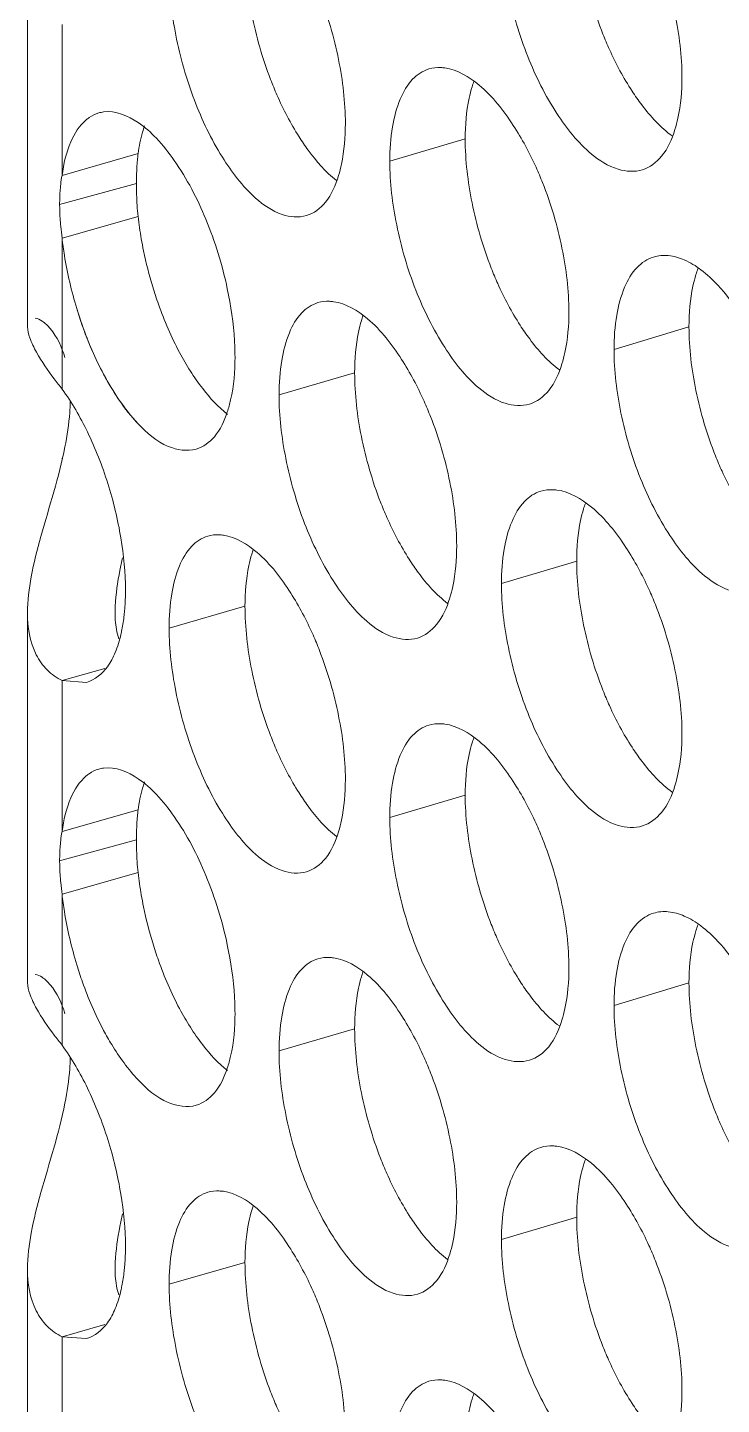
# Model space of a CAD drawing. Header units: millimetres. Extents: x 1177 to 4147, y 93 to 2194.
# Drawn here: x 2491.77 to 2500.1, y 1015.88 to 1032.4 of the extents above; entities that cross this region are included whole.
import ezdxf

# ---------------------------------------------------------------- set-up
doc = ezdxf.new("R2010")
doc.units = ezdxf.units.MM
doc.header["$LTSCALE"] = 0.1
doc.layers.get('0').update_dxf_attribs({"lineweight": 13})
doc.layers.add('标注', color=251, linetype='Continuous', lineweight=9)

# ---------------------------------------------------------------- blocks, each defined once
blk = doc.blocks.new('02')
for p, q in [((4328.801, 1061), (4328.801, 1067.345)), ((4329.392, 1063.595), (4329.392, 1066.182)), ((4329.392, 1059.932), (4329.392, 1062.519)), ((4328.801, 1049.75), (4328.801, 1056.095)), ((4329.392, 1052.345), (4329.392, 1054.932)), ((4329.392, 1048.682), (4329.392, 1051.269)), ((4328.801, 1038.5), (4328.801, 1044.845)), ((4329.392, 1041.095), (4329.392, 1043.682))]:
    blk.add_line(p, q)
at = {"layer": '标注'}
for p, q in [((4336.303, 1064.219), (4335.011, 1063.838)), ((4330.695, 1063.967), (4329.392, 1063.595)), ((4330.695, 1063.967), (4329.392, 1063.595)), ((4330.668, 1063.453), (4329.351, 1063.094)), ((4330.668, 1063.453), (4329.351, 1063.094)), ((4330.695, 1062.891), (4329.392, 1062.519)), ((4330.695, 1062.891), (4329.392, 1062.519)), ((4340.139, 1060.999), (4338.854, 1060.612)), ((4334.408, 1060.21), (4333.112, 1059.833)), ((4334.408, 1060.21), (4333.112, 1059.833)), ((4329.392, 1058.71), (4329.392, 1058.748)), ((4338.214, 1056.982), (4336.925, 1056.598)), ((4338.214, 1056.982), (4336.925, 1056.598)), ((4332.528, 1056.207), (4331.228, 1055.832)), ((4330.127, 1055.141), (4329.392, 1054.932)), ((4329.392, 1054.932), (4329.813, 1054.902)), ((4336.303, 1052.969), (4335.011, 1052.588)), ((4330.695, 1052.717), (4329.392, 1052.345)), ((4330.668, 1052.203), (4329.351, 1051.844)), ((4330.695, 1051.641), (4329.392, 1051.269)), ((4340.139, 1049.749), (4338.854, 1049.362)), ((4334.408, 1048.96), (4333.112, 1048.583)), ((4338.214, 1045.732), (4336.925, 1045.348)), ((4332.528, 1044.957), (4331.228, 1044.582)), ((4330.127, 1043.891), (4329.392, 1043.682)), ((4329.392, 1043.682), (4329.813, 1043.652))]:
    blk.add_line(p, q, dxfattribs=at)
for centre, radius, start, end in [((4338.27, 1064.548), 1.933, 160.2403, 163.0029), ((4330.173, 1064.136), 0.55, 97.1735, 105.9366), ((4330.173, 1064.136), 0.55, 97.1735, 105.9366), ((4331.697, 1063.179), 2.342, 169.768, 173.6853), ((4331.697, 1063.179), 2.342, 169.768, 173.6853), ((4335.848, 1063.455), 5.18, 178.0496, 180.0207), ((4335.848, 1063.455), 5.18, 178.0496, 180.0207), ((4336.345, 1063.454), 5.677, 180.0086, 181.863), ((4336.345, 1063.454), 5.677, 180.0086, 181.863), ((4336.687, 1063.466), 6.02, 181.871, 185.483), ((4336.687, 1063.466), 6.02, 181.871, 185.483), ((4336.712, 1063.554), 6.053, 186.2893, 189.956), ((4336.712, 1063.554), 6.053, 186.2893, 189.956), ((4333.9, 1063.141), 4.55, 185.3339, 187.8588), ((4333.9, 1063.141), 4.55, 185.3339, 187.8588), ((4342.076, 1061.331), 1.903, 159.5485, 162.781), ((4336.39, 1060.539), 1.95, 160.5892, 163.1153), ((4336.39, 1060.539), 1.95, 160.5892, 163.1153), ((4340.165, 1057.312), 1.918, 159.8933, 162.8914), ((4340.165, 1057.312), 1.918, 159.8933, 162.8914), ((4334.526, 1056.533), 1.966, 160.9402, 163.2288), ((4332.677, 1056.098), 2.377, 177.2621, 180.0726), ((4338.27, 1053.298), 1.933, 160.2403, 163.0029), ((4330.173, 1052.886), 0.55, 97.1735, 105.9366), ((4331.697, 1051.929), 2.342, 169.768, 173.6853), ((4335.848, 1052.205), 5.18, 178.0496, 180.0207), ((4336.345, 1052.204), 5.677, 180.0086, 181.863), ((4336.687, 1052.216), 6.02, 181.871, 185.483), ((4336.712, 1052.304), 6.053, 186.2893, 189.956), ((4333.9, 1051.891), 4.55, 185.3339, 187.8588), ((4342.076, 1050.081), 1.903, 159.5485, 162.781), ((4336.39, 1049.289), 1.95, 160.5892, 163.1153), ((4340.165, 1046.062), 1.918, 159.8933, 162.8914), ((4334.526, 1045.283), 1.966, 160.9402, 163.2288), ((4332.677, 1044.848), 2.377, 177.2621, 180.0726), ((4338.27, 1042.048), 1.933, 160.2403, 163.0029)]:
    blk.add_arc(centre, radius, start, end, dxfattribs=at)
for points, knots in [([(4338.214, 1068.232), (4338.214, 1067.865), (4338.307, 1067.109), (4338.52, 1066.379), (4338.664, 1066.017)], [0, 0, 0, 0, 0.484725, 1, 1, 1, 1]), ([(4336.925, 1067.848), (4336.925, 1067.481), (4337.018, 1066.725), (4337.335, 1065.642), (4337.812, 1064.691), (4338.234, 1064.155), (4338.467, 1063.961)], [0, 0, 0, 0, 0.256988, 0.530284, 0.787246, 1, 1, 1, 1]), ([(4332.528, 1067.457), (4332.528, 1067.09), (4332.618, 1066.333), (4332.827, 1065.602), (4332.967, 1065.239)], [0, 0, 0, 0, 0.484841, 1, 1, 1, 1]), ([(4340.019, 1065.273), (4340.019, 1065.639), (4339.925, 1066.395), (4339.709, 1067.124), (4339.564, 1067.486)], [0, 0, 0, 0, 0.484554, 1, 1, 1, 1]), ([(4331.228, 1067.082), (4331.228, 1066.719), (4331.318, 1065.97), (4331.622, 1064.895), (4332.079, 1063.945), (4332.485, 1063.405), (4332.711, 1063.205)], [0, 0, 0, 0, 0.256731, 0.529807, 0.786809, 1, 1, 1, 1]), ([(4334.249, 1064.485), (4334.249, 1064.852), (4334.157, 1065.608), (4333.946, 1066.338), (4333.805, 1066.701)], [0, 0, 0, 0, 0.48467, 1, 1, 1, 1]), ([(4338.664, 1066.017), (4338.699, 1065.928), (4338.842, 1065.591), (4339.016, 1065.266), (4339.164, 1065.039)], [0, 0, 0, 0, 0.260671, 1, 1, 1, 1]), ([(4335.681, 1065.419), (4335.576, 1065.388), (4335.362, 1065.244), (4335.16, 1064.879), (4335.035, 1064.397), (4335.011, 1064.035), (4335.011, 1063.838)], [0, 0, 0, 0, 0.18233, 0.402579, 0.67547, 1, 1, 1, 1]), ([(4335.955, 1065.437), (4335.931, 1065.44), (4335.84, 1065.449), (4335.747, 1065.438), (4335.681, 1065.419)], [0, 0, 0, 0, 0.259303, 1, 1, 1, 1]), ([(4337.128, 1064.45), (4336.963, 1064.704), (4336.645, 1065.12), (4336.171, 1065.406), (4335.955, 1065.437)], [0, 0, 0, 0, 0.581214, 1, 1, 1, 1]), ([(4332.967, 1065.239), (4333.001, 1065.15), (4333.141, 1064.811), (4333.311, 1064.485), (4333.455, 1064.257)], [0, 0, 0, 0, 0.260931, 1, 1, 1, 1]), ([(4339.899, 1064.379), (4339.919, 1064.444), (4339.995, 1064.736), (4340.019, 1065.04), (4340.019, 1065.273)], [0, 0, 0, 0, 0.225563, 1, 1, 1, 1]), ([(4336.421, 1065.114), (4336.401, 1065.049), (4336.327, 1064.756), (4336.303, 1064.452), (4336.303, 1064.219)], [0, 0, 0, 0, 0.225225, 1, 1, 1, 1]), ([(4339.164, 1065.039), (4339.217, 1064.958), (4339.414, 1064.676), (4339.651, 1064.415), (4339.853, 1064.27)], [0, 0, 0, 0, 0.279659, 1, 1, 1, 1]), ([(4331.316, 1063.85), (4331.223, 1063.984), (4331.035, 1064.222), (4330.662, 1064.559), (4330.309, 1064.708), (4330.104, 1064.683)], [0, 0, 0, 0, 0.320968, 0.5929, 1, 1, 1, 1]), ([(4331.316, 1063.85), (4331.223, 1063.984), (4331.035, 1064.222), (4330.662, 1064.559), (4330.309, 1064.708), (4330.104, 1064.683)], [0, 0, 0, 0, 0.320968, 0.5929, 1, 1, 1, 1]), ([(4329.805, 1064.547), (4329.689, 1064.448), (4329.497, 1064.136), (4329.419, 1063.792), (4329.392, 1063.595)], [0, 0, 0, 0, 0.434523, 1, 1, 1, 1]), ([(4329.805, 1064.547), (4329.689, 1064.448), (4329.497, 1064.136), (4329.419, 1063.792), (4329.392, 1063.595)], [0, 0, 0, 0, 0.434523, 1, 1, 1, 1]), ([(4330.022, 1064.666), (4329.963, 1064.649), (4329.887, 1064.611), (4329.821, 1064.56), (4329.805, 1064.547)], [0, 0, 0, 0, 0.740858, 1, 1, 1, 1]), ([(4330.022, 1064.666), (4329.963, 1064.649), (4329.887, 1064.611), (4329.821, 1064.56), (4329.805, 1064.547)], [0, 0, 0, 0, 0.740858, 1, 1, 1, 1]), ([(4334.132, 1063.592), (4334.152, 1063.657), (4334.226, 1063.949), (4334.249, 1064.252), (4334.249, 1064.485)], [0, 0, 0, 0, 0.225161, 1, 1, 1, 1]), ([(4330.808, 1064.446), (4330.795, 1064.41), (4330.744, 1064.253), (4330.712, 1064.092), (4330.695, 1063.967)], [0, 0, 0, 0, 0.232223, 1, 1, 1, 1]), ([(4330.808, 1064.446), (4330.795, 1064.41), (4330.744, 1064.253), (4330.712, 1064.092), (4330.695, 1063.967)], [0, 0, 0, 0, 0.232223, 1, 1, 1, 1]), ([(4333.455, 1064.257), (4333.505, 1064.179), (4333.689, 1063.907), (4333.909, 1063.654), (4334.096, 1063.508)], [0, 0, 0, 0, 0.278486, 1, 1, 1, 1]), ([(4337.629, 1063.47), (4337.594, 1063.559), (4337.45, 1063.897), (4337.276, 1064.222), (4337.128, 1064.45)], [0, 0, 0, 0, 0.26065, 1, 1, 1, 1]), ([(4339.34, 1063.69), (4339.469, 1063.729), (4339.727, 1063.929), (4339.848, 1064.216), (4339.899, 1064.379)], [0, 0, 0, 0, 0.441719, 1, 1, 1, 1]), ([(4336.303, 1064.219), (4336.303, 1063.852), (4336.395, 1063.096), (4336.607, 1062.366), (4336.75, 1062.003)], [0, 0, 0, 0, 0.484764, 1, 1, 1, 1]), ([(4330.695, 1063.967), (4330.692, 1063.94), (4330.68, 1063.828), (4330.674, 1063.716), (4330.671, 1063.631)], [0, 0, 0, 0, 0.242582, 1, 1, 1, 1]), ([(4330.695, 1063.967), (4330.692, 1063.94), (4330.68, 1063.828), (4330.674, 1063.716), (4330.671, 1063.631)], [0, 0, 0, 0, 0.242582, 1, 1, 1, 1]), ([(4332.225, 1061.65), (4332.14, 1062.057), (4331.905, 1062.823), (4331.535, 1063.537), (4331.316, 1063.85)], [0, 0, 0, 0, 0.521078, 1, 1, 1, 1]), ([(4332.225, 1061.65), (4332.14, 1062.057), (4331.905, 1062.823), (4331.535, 1063.537), (4331.316, 1063.85)], [0, 0, 0, 0, 0.521078, 1, 1, 1, 1]), ([(4335.011, 1063.838), (4335.011, 1063.472), (4335.103, 1062.717), (4335.417, 1061.635), (4335.888, 1060.684), (4336.305, 1060.147), (4336.536, 1059.951)], [0, 0, 0, 0, 0.257025, 0.530351, 0.787311, 1, 1, 1, 1]), ([(4338.467, 1063.961), (4338.602, 1063.849), (4338.872, 1063.673), (4339.207, 1063.649), (4339.34, 1063.69)], [0, 0, 0, 0, 0.557203, 1, 1, 1, 1]), ([(4333.581, 1062.905), (4333.709, 1062.942), (4333.965, 1063.143), (4334.083, 1063.429), (4334.132, 1063.592)], [0, 0, 0, 0, 0.438663, 1, 1, 1, 1]), ([(4329.369, 1063.436), (4329.366, 1063.409), (4329.355, 1063.295), (4329.351, 1063.181), (4329.351, 1063.094)], [0, 0, 0, 0, 0.240746, 1, 1, 1, 1]), ([(4329.369, 1063.436), (4329.366, 1063.409), (4329.355, 1063.295), (4329.351, 1063.181), (4329.351, 1063.094)], [0, 0, 0, 0, 0.240746, 1, 1, 1, 1]), ([(4338.081, 1061.256), (4338.081, 1061.622), (4337.987, 1062.378), (4337.773, 1063.107), (4337.629, 1063.47)], [0, 0, 0, 0, 0.484593, 1, 1, 1, 1]), ([(4329.351, 1063.094), (4329.351, 1063.063), (4329.353, 1062.938), (4329.36, 1062.813), (4329.369, 1062.718)], [0, 0, 0, 0, 0.242279, 1, 1, 1, 1]), ([(4329.351, 1063.094), (4329.351, 1063.063), (4329.353, 1062.938), (4329.36, 1062.813), (4329.369, 1062.718)], [0, 0, 0, 0, 0.242279, 1, 1, 1, 1]), ([(4332.711, 1063.205), (4332.843, 1063.087), (4333.109, 1062.899), (4333.448, 1062.866), (4333.581, 1062.905)], [0, 0, 0, 0, 0.561342, 1, 1, 1, 1]), ([(4329.392, 1062.519), (4329.403, 1062.42), (4329.459, 1062.012), (4329.554, 1061.61), (4329.644, 1061.312)], [0, 0, 0, 0, 0.243528, 1, 1, 1, 1]), ([(4329.392, 1062.519), (4329.403, 1062.42), (4329.459, 1062.012), (4329.554, 1061.61), (4329.644, 1061.312)], [0, 0, 0, 0, 0.243528, 1, 1, 1, 1]), ([(4330.75, 1062.507), (4330.762, 1062.439), (4330.815, 1062.161), (4330.885, 1061.887), (4330.947, 1061.684)], [0, 0, 0, 0, 0.247361, 1, 1, 1, 1]), ([(4330.75, 1062.507), (4330.762, 1062.439), (4330.815, 1062.161), (4330.885, 1061.887), (4330.947, 1061.684)], [0, 0, 0, 0, 0.247361, 1, 1, 1, 1]), ([(4339.532, 1062.195), (4339.425, 1062.163), (4339.21, 1062.018), (4339.005, 1061.653), (4338.879, 1061.171), (4338.854, 1060.808), (4338.854, 1060.612)], [0, 0, 0, 0, 0.183968, 0.404776, 0.677031, 1, 1, 1, 1]), ([(4341.005, 1061.234), (4340.894, 1061.402), (4340.692, 1061.668), (4340.368, 1061.973), (4340.08, 1062.151), (4339.797, 1062.234), (4339.613, 1062.22), (4339.532, 1062.195)], [0, 0, 0, 0, 0.324474, 0.533713, 0.711862, 0.863947, 1, 1, 1, 1]), ([(4336.75, 1062.003), (4336.785, 1061.914), (4336.926, 1061.576), (4337.099, 1061.251), (4337.246, 1061.024)], [0, 0, 0, 0, 0.260758, 1, 1, 1, 1]), ([(4340.259, 1061.894), (4340.239, 1061.829), (4340.164, 1061.537), (4340.139, 1061.233), (4340.139, 1060.999)], [0, 0, 0, 0, 0.225492, 1, 1, 1, 1]), ([(4330.947, 1061.684), (4330.977, 1061.584), (4331.104, 1061.199), (4331.264, 1060.824), (4331.406, 1060.558)], [0, 0, 0, 0, 0.257432, 1, 1, 1, 1]), ([(4330.947, 1061.684), (4330.977, 1061.584), (4331.104, 1061.199), (4331.264, 1060.824), (4331.406, 1060.558)], [0, 0, 0, 0, 0.257432, 1, 1, 1, 1]), ([(4332.357, 1060.482), (4332.357, 1060.575), (4332.344, 1060.967), (4332.287, 1061.357), (4332.225, 1061.65)], [0, 0, 0, 0, 0.236743, 1, 1, 1, 1]), ([(4332.357, 1060.482), (4332.357, 1060.575), (4332.344, 1060.967), (4332.287, 1061.357), (4332.225, 1061.65)], [0, 0, 0, 0, 0.236743, 1, 1, 1, 1]), ([(4333.779, 1061.413), (4333.673, 1061.382), (4333.461, 1061.238), (4333.26, 1060.874), (4333.136, 1060.392), (4333.112, 1060.029), (4333.112, 1059.833)], [0, 0, 0, 0, 0.181499, 0.401469, 0.674683, 1, 1, 1, 1]), ([(4333.779, 1061.413), (4333.673, 1061.382), (4333.461, 1061.238), (4333.26, 1060.874), (4333.136, 1060.392), (4333.112, 1060.029), (4333.112, 1059.833)], [0, 0, 0, 0, 0.181499, 0.401469, 0.674683, 1, 1, 1, 1]), ([(4334.048, 1061.429), (4334.025, 1061.433), (4333.935, 1061.441), (4333.843, 1061.431), (4333.779, 1061.413)], [0, 0, 0, 0, 0.259359, 1, 1, 1, 1]), ([(4334.048, 1061.429), (4334.025, 1061.433), (4333.935, 1061.441), (4333.843, 1061.431), (4333.779, 1061.413)], [0, 0, 0, 0, 0.259359, 1, 1, 1, 1]), ([(4335.213, 1060.439), (4335.049, 1060.694), (4334.734, 1061.11), (4334.263, 1061.398), (4334.048, 1061.429)], [0, 0, 0, 0, 0.582011, 1, 1, 1, 1]), ([(4335.213, 1060.439), (4335.049, 1060.694), (4334.734, 1061.11), (4334.263, 1061.398), (4334.048, 1061.429)], [0, 0, 0, 0, 0.582011, 1, 1, 1, 1]), ([(4329.644, 1061.312), (4329.675, 1061.212), (4329.801, 1060.827), (4329.962, 1060.452), (4330.104, 1060.186)], [0, 0, 0, 0, 0.257377, 1, 1, 1, 1]), ([(4329.644, 1061.312), (4329.762, 1060.925), (4330.041, 1060.224), (4330.459, 1059.587), (4330.696, 1059.336)], [0, 0, 0, 0, 0.540054, 1, 1, 1, 1]), ([(4337.962, 1060.362), (4337.982, 1060.427), (4338.056, 1060.719), (4338.081, 1061.023), (4338.081, 1061.256)], [0, 0, 0, 0, 0.225428, 1, 1, 1, 1]), ([(4328.954, 1060.561), (4328.91, 1060.641), (4328.841, 1060.781), (4328.801, 1060.936), (4328.801, 1061)], [0, 0, 0, 0, 0.58968, 1, 1, 1, 1]), ([(4328.932, 1061.145), (4328.974, 1061.14), (4329.073, 1061.09), (4329.281, 1060.885), (4329.389, 1060.649), (4329.441, 1060.471)], [0, 0, 0, 0, 0.148198, 0.361925, 1, 1, 1, 1]), ([(4334.524, 1061.105), (4334.505, 1061.04), (4334.431, 1060.747), (4334.408, 1060.444), (4334.408, 1060.21)], [0, 0, 0, 0, 0.225092, 1, 1, 1, 1]), ([(4334.524, 1061.105), (4334.505, 1061.04), (4334.431, 1060.747), (4334.408, 1060.444), (4334.408, 1060.21)], [0, 0, 0, 0, 0.225092, 1, 1, 1, 1]), ([(4337.246, 1061.024), (4337.297, 1060.944), (4337.491, 1060.665), (4337.721, 1060.407), (4337.919, 1060.261)], [0, 0, 0, 0, 0.279282, 1, 1, 1, 1]), ([(4340.139, 1060.999), (4340.139, 1060.633), (4340.233, 1059.876), (4340.448, 1059.147), (4340.593, 1058.786)], [0, 0, 0, 0, 0.484687, 1, 1, 1, 1]), ([(4329.392, 1059.932), (4329.347, 1059.989), (4329.191, 1060.191), (4329.044, 1060.401), (4328.954, 1060.561)], [0, 0, 0, 0, 0.283462, 1, 1, 1, 1]), ([(4331.406, 1060.558), (4331.522, 1060.342), (4331.761, 1059.959), (4332.068, 1059.623), (4332.228, 1059.496)], [0, 0, 0, 0, 0.545672, 1, 1, 1, 1]), ([(4331.406, 1060.558), (4331.522, 1060.342), (4331.761, 1059.959), (4332.068, 1059.623), (4332.228, 1059.496)], [0, 0, 0, 0, 0.545672, 1, 1, 1, 1]), ([(4332.225, 1059.539), (4332.248, 1059.607), (4332.331, 1059.914), (4332.357, 1060.235), (4332.357, 1060.482)], [0, 0, 0, 0, 0.223003, 1, 1, 1, 1]), ([(4332.225, 1059.539), (4332.248, 1059.607), (4332.331, 1059.914), (4332.357, 1060.235), (4332.357, 1060.482)], [0, 0, 0, 0, 0.223003, 1, 1, 1, 1]), ([(4338.854, 1060.612), (4338.854, 1060.246), (4338.948, 1059.489), (4339.268, 1058.407), (4339.749, 1057.457), (4340.174, 1056.922), (4340.408, 1056.729)], [0, 0, 0, 0, 0.256797, 0.52993, 0.786916, 1, 1, 1, 1]), ([(4335.709, 1059.458), (4335.674, 1059.547), (4335.532, 1059.885), (4335.36, 1060.211), (4335.213, 1060.439)], [0, 0, 0, 0, 0.260737, 1, 1, 1, 1]), ([(4335.709, 1059.458), (4335.674, 1059.547), (4335.532, 1059.885), (4335.36, 1060.211), (4335.213, 1060.439)], [0, 0, 0, 0, 0.260737, 1, 1, 1, 1]), ([(4337.405, 1059.674), (4337.534, 1059.712), (4337.791, 1059.912), (4337.911, 1060.199), (4337.962, 1060.362)], [0, 0, 0, 0, 0.440715, 1, 1, 1, 1]), ([(4330.104, 1060.186), (4330.148, 1060.104), (4330.32, 1059.803), (4330.523, 1059.52), (4330.696, 1059.336)], [0, 0, 0, 0, 0.271397, 1, 1, 1, 1]), ([(4334.408, 1060.21), (4334.408, 1059.844), (4334.499, 1059.087), (4334.709, 1058.357), (4334.851, 1057.994)], [0, 0, 0, 0, 0.484802, 1, 1, 1, 1]), ([(4334.408, 1060.21), (4334.408, 1059.844), (4334.499, 1059.087), (4334.709, 1058.357), (4334.851, 1057.994)], [0, 0, 0, 0, 0.484802, 1, 1, 1, 1]), ([(4330.479, 1056.483), (4330.479, 1056.782), (4330.418, 1057.403), (4330.199, 1058.316), (4329.861, 1059.177), (4329.56, 1059.702), (4329.392, 1059.932)], [0, 0, 0, 0, 0.24518, 0.507954, 0.766556, 1, 1, 1, 1]), ([(4333.112, 1059.833), (4333.112, 1059.468), (4333.203, 1058.716), (4333.511, 1057.638), (4333.976, 1056.687), (4334.388, 1056.149), (4334.616, 1055.951)], [0, 0, 0, 0, 0.25688, 0.530083, 0.787064, 1, 1, 1, 1]), ([(4333.112, 1059.833), (4333.112, 1059.468), (4333.203, 1058.716), (4333.511, 1057.638), (4333.976, 1056.687), (4334.388, 1056.149), (4334.616, 1055.951)], [0, 0, 0, 0, 0.25688, 0.530083, 0.787064, 1, 1, 1, 1]), ([(4336.536, 1059.951), (4336.67, 1059.838), (4336.938, 1059.66), (4337.272, 1059.634), (4337.405, 1059.674)], [0, 0, 0, 0, 0.558251, 1, 1, 1, 1]), ([(4329.532, 1059.712), (4329.531, 1059.65), (4329.518, 1059.39), (4329.479, 1059.132), (4329.441, 1058.938)], [0, 0, 0, 0, 0.238404, 1, 1, 1, 1]), ([(4331.69, 1058.902), (4331.811, 1058.937), (4332.057, 1059.119), (4332.175, 1059.388), (4332.225, 1059.539)], [0, 0, 0, 0, 0.441393, 1, 1, 1, 1]), ([(4331.69, 1058.902), (4331.811, 1058.937), (4332.057, 1059.119), (4332.175, 1059.388), (4332.225, 1059.539)], [0, 0, 0, 0, 0.441393, 1, 1, 1, 1]), ([(4330.696, 1059.336), (4330.844, 1059.18), (4331.132, 1058.924), (4331.537, 1058.858), (4331.69, 1058.902)], [0, 0, 0, 0, 0.574979, 1, 1, 1, 1]), ([(4330.696, 1059.336), (4330.844, 1059.18), (4331.132, 1058.924), (4331.537, 1058.858), (4331.69, 1058.902)], [0, 0, 0, 0, 0.574979, 1, 1, 1, 1]), ([(4336.157, 1057.243), (4336.157, 1057.61), (4336.065, 1058.366), (4335.852, 1059.095), (4335.709, 1059.458)], [0, 0, 0, 0, 0.484632, 1, 1, 1, 1]), ([(4336.157, 1057.243), (4336.157, 1057.61), (4336.065, 1058.366), (4335.852, 1059.095), (4335.709, 1059.458)], [0, 0, 0, 0, 0.484632, 1, 1, 1, 1]), ([(4329.441, 1058.938), (4329.339, 1058.419), (4329.098, 1057.688), (4328.856, 1056.746), (4328.801, 1056.301), (4328.801, 1056.095)], [0, 0, 0, 0, 0.543055, 0.787808, 1, 1, 1, 1]), ([(4340.593, 1058.786), (4340.628, 1058.697), (4340.773, 1058.359), (4340.948, 1058.035), (4341.097, 1057.808)], [0, 0, 0, 0, 0.260583, 1, 1, 1, 1]), ([(4337.599, 1058.18), (4337.493, 1058.148), (4337.279, 1058.004), (4337.075, 1057.639), (4336.95, 1057.157), (4336.925, 1056.794), (4336.925, 1056.598)], [0, 0, 0, 0, 0.183153, 0.403682, 0.676253, 1, 1, 1, 1]), ([(4337.599, 1058.18), (4337.493, 1058.148), (4337.279, 1058.004), (4337.075, 1057.639), (4336.95, 1057.157), (4336.925, 1056.794), (4336.925, 1056.598)], [0, 0, 0, 0, 0.183153, 0.403682, 0.676253, 1, 1, 1, 1]), ([(4337.876, 1058.199), (4337.853, 1058.202), (4337.76, 1058.21), (4337.665, 1058.2), (4337.599, 1058.18)], [0, 0, 0, 0, 0.259249, 1, 1, 1, 1]), ([(4337.876, 1058.199), (4337.853, 1058.202), (4337.76, 1058.21), (4337.665, 1058.2), (4337.599, 1058.18)], [0, 0, 0, 0, 0.259249, 1, 1, 1, 1]), ([(4339.059, 1057.215), (4338.893, 1057.468), (4338.571, 1057.885), (4338.094, 1058.169), (4337.876, 1058.199)], [0, 0, 0, 0, 0.580424, 1, 1, 1, 1]), ([(4339.059, 1057.215), (4338.893, 1057.468), (4338.571, 1057.885), (4338.094, 1058.169), (4337.876, 1058.199)], [0, 0, 0, 0, 0.580424, 1, 1, 1, 1]), ([(4334.851, 1057.994), (4334.885, 1057.905), (4335.026, 1057.567), (4335.197, 1057.241), (4335.343, 1057.013)], [0, 0, 0, 0, 0.260845, 1, 1, 1, 1]), ([(4334.851, 1057.994), (4334.885, 1057.905), (4335.026, 1057.567), (4335.197, 1057.241), (4335.343, 1057.013)], [0, 0, 0, 0, 0.260845, 1, 1, 1, 1]), ([(4338.332, 1057.877), (4338.312, 1057.812), (4338.238, 1057.519), (4338.214, 1057.215), (4338.214, 1056.982)], [0, 0, 0, 0, 0.225358, 1, 1, 1, 1]), ([(4338.332, 1057.877), (4338.312, 1057.812), (4338.238, 1057.519), (4338.214, 1057.215), (4338.214, 1056.982)], [0, 0, 0, 0, 0.225358, 1, 1, 1, 1]), ([(4331.891, 1057.41), (4331.787, 1057.38), (4331.575, 1057.237), (4331.375, 1056.874), (4331.252, 1056.392), (4331.228, 1056.029), (4331.228, 1055.832)], [0, 0, 0, 0, 0.180661, 0.40035, 0.673891, 1, 1, 1, 1]), ([(4332.157, 1057.426), (4332.134, 1057.429), (4332.046, 1057.438), (4331.955, 1057.429), (4331.891, 1057.41)], [0, 0, 0, 0, 0.259416, 1, 1, 1, 1]), ([(4333.312, 1056.433), (4333.15, 1056.688), (4332.839, 1057.104), (4332.371, 1057.394), (4332.157, 1057.426)], [0, 0, 0, 0, 0.582814, 1, 1, 1, 1]), ([(4336.039, 1056.35), (4336.059, 1056.414), (4336.133, 1056.707), (4336.157, 1057.01), (4336.157, 1057.243)], [0, 0, 0, 0, 0.225294, 1, 1, 1, 1]), ([(4336.039, 1056.35), (4336.059, 1056.414), (4336.133, 1056.707), (4336.157, 1057.01), (4336.157, 1057.243)], [0, 0, 0, 0, 0.225294, 1, 1, 1, 1]), ([(4339.564, 1056.236), (4339.528, 1056.325), (4339.384, 1056.662), (4339.208, 1056.987), (4339.059, 1057.215)], [0, 0, 0, 0, 0.260562, 1, 1, 1, 1]), ([(4339.564, 1056.236), (4339.528, 1056.325), (4339.384, 1056.662), (4339.208, 1056.987), (4339.059, 1057.215)], [0, 0, 0, 0, 0.260562, 1, 1, 1, 1]), ([(4330.426, 1057.039), (4330.411, 1056.967), (4330.357, 1056.693), (4330.313, 1056.416), (4330.304, 1056.211)], [0, 0, 0, 0, 0.264477, 1, 1, 1, 1]), ([(4332.643, 1057.101), (4332.624, 1057.036), (4332.551, 1056.743), (4332.528, 1056.44), (4332.528, 1056.207)], [0, 0, 0, 0, 0.22496, 1, 1, 1, 1]), ([(4335.343, 1057.013), (4335.393, 1056.934), (4335.582, 1056.659), (4335.807, 1056.403), (4336, 1056.257)], [0, 0, 0, 0, 0.27889, 1, 1, 1, 1]), ([(4335.343, 1057.013), (4335.393, 1056.934), (4335.582, 1056.659), (4335.807, 1056.403), (4336, 1056.257)], [0, 0, 0, 0, 0.27889, 1, 1, 1, 1]), ([(4338.214, 1056.982), (4338.214, 1056.615), (4338.307, 1055.859), (4338.52, 1055.129), (4338.664, 1054.767)], [0, 0, 0, 0, 0.484725, 1, 1, 1, 1]), ([(4338.214, 1056.982), (4338.214, 1056.615), (4338.307, 1055.859), (4338.52, 1055.129), (4338.664, 1054.767)], [0, 0, 0, 0, 0.484725, 1, 1, 1, 1]), ([(4340.408, 1056.729), (4340.545, 1056.617), (4340.818, 1056.441), (4341.155, 1056.419), (4341.29, 1056.46)], [0, 0, 0, 0, 0.55656, 1, 1, 1, 1]), ([(4330.457, 1056.057), (4330.46, 1056.091), (4330.474, 1056.233), (4330.479, 1056.375), (4330.479, 1056.483)], [0, 0, 0, 0, 0.240443, 1, 1, 1, 1]), ([(4336.925, 1056.598), (4336.925, 1056.231), (4337.018, 1055.475), (4337.335, 1054.392), (4337.812, 1053.441), (4338.234, 1052.905), (4338.467, 1052.711)], [0, 0, 0, 0, 0.256988, 0.530284, 0.787246, 1, 1, 1, 1]), ([(4336.925, 1056.598), (4336.925, 1056.231), (4337.018, 1055.475), (4337.335, 1054.392), (4337.812, 1053.441), (4338.234, 1052.905), (4338.467, 1052.711)], [0, 0, 0, 0, 0.256988, 0.530284, 0.787246, 1, 1, 1, 1]), ([(4333.805, 1055.451), (4333.77, 1055.54), (4333.629, 1055.879), (4333.458, 1056.205), (4333.312, 1056.433)], [0, 0, 0, 0, 0.260824, 1, 1, 1, 1]), ([(4335.486, 1055.662), (4335.613, 1055.7), (4335.87, 1055.9), (4335.989, 1056.187), (4336.039, 1056.35)], [0, 0, 0, 0, 0.439697, 1, 1, 1, 1]), ([(4335.486, 1055.662), (4335.613, 1055.7), (4335.87, 1055.9), (4335.989, 1056.187), (4336.039, 1056.35)], [0, 0, 0, 0, 0.439697, 1, 1, 1, 1]), ([(4340.019, 1054.023), (4340.019, 1054.389), (4339.925, 1055.145), (4339.709, 1055.874), (4339.564, 1056.236)], [0, 0, 0, 0, 0.484554, 1, 1, 1, 1]), ([(4340.019, 1054.023), (4340.019, 1054.389), (4339.925, 1055.145), (4339.709, 1055.874), (4339.564, 1056.236)], [0, 0, 0, 0, 0.484554, 1, 1, 1, 1]), ([(4328.801, 1056.095), (4328.8, 1055.85), (4328.855, 1055.483), (4329.123, 1055.104), (4329.299, 1054.978), (4329.392, 1054.932)], [0, 0, 0, 0, 0.536627, 0.771347, 1, 1, 1, 1]), ([(4330.301, 1056.095), (4330.301, 1056.054), (4330.306, 1055.904), (4330.329, 1055.752), (4330.365, 1055.65)], [0, 0, 0, 0, 0.274396, 1, 1, 1, 1]), ([(4330.401, 1055.725), (4330.407, 1055.751), (4330.43, 1055.861), (4330.447, 1055.972), (4330.457, 1056.057)], [0, 0, 0, 0, 0.239722, 1, 1, 1, 1]), ([(4332.528, 1056.207), (4332.528, 1055.84), (4332.618, 1055.083), (4332.827, 1054.352), (4332.967, 1053.989)], [0, 0, 0, 0, 0.484841, 1, 1, 1, 1]), ([(4331.228, 1055.832), (4331.228, 1055.469), (4331.318, 1054.72), (4331.622, 1053.645), (4332.079, 1052.695), (4332.485, 1052.155), (4332.711, 1051.955)], [0, 0, 0, 0, 0.256731, 0.529807, 0.786809, 1, 1, 1, 1]), ([(4334.616, 1055.951), (4334.749, 1055.835), (4335.016, 1055.652), (4335.353, 1055.623), (4335.486, 1055.662)], [0, 0, 0, 0, 0.55978, 1, 1, 1, 1]), ([(4334.616, 1055.951), (4334.749, 1055.835), (4335.016, 1055.652), (4335.353, 1055.623), (4335.486, 1055.662)], [0, 0, 0, 0, 0.55978, 1, 1, 1, 1]), ([(4329.813, 1054.902), (4329.956, 1054.943), (4330.159, 1055.114), (4330.317, 1055.426), (4330.376, 1055.62), (4330.401, 1055.725)], [0, 0, 0, 0, 0.426718, 0.691609, 1, 1, 1, 1]), ([(4334.249, 1053.235), (4334.249, 1053.602), (4334.157, 1054.358), (4333.946, 1055.088), (4333.805, 1055.451)], [0, 0, 0, 0, 0.48467, 1, 1, 1, 1]), ([(4338.664, 1054.767), (4338.699, 1054.678), (4338.842, 1054.341), (4339.016, 1054.016), (4339.164, 1053.789)], [0, 0, 0, 0, 0.260671, 1, 1, 1, 1]), ([(4338.664, 1054.767), (4338.699, 1054.678), (4338.842, 1054.341), (4339.016, 1054.016), (4339.164, 1053.789)], [0, 0, 0, 0, 0.260671, 1, 1, 1, 1]), ([(4335.681, 1054.169), (4335.576, 1054.138), (4335.362, 1053.994), (4335.16, 1053.629), (4335.035, 1053.147), (4335.011, 1052.785), (4335.011, 1052.588)], [0, 0, 0, 0, 0.18233, 0.402579, 0.67547, 1, 1, 1, 1]), ([(4335.955, 1054.187), (4335.931, 1054.19), (4335.84, 1054.199), (4335.747, 1054.188), (4335.681, 1054.169)], [0, 0, 0, 0, 0.259303, 1, 1, 1, 1]), ([(4337.128, 1053.2), (4336.963, 1053.454), (4336.645, 1053.87), (4336.171, 1054.156), (4335.955, 1054.187)], [0, 0, 0, 0, 0.581214, 1, 1, 1, 1]), ([(4332.967, 1053.989), (4333.001, 1053.9), (4333.141, 1053.561), (4333.311, 1053.235), (4333.455, 1053.007)], [0, 0, 0, 0, 0.260931, 1, 1, 1, 1]), ([(4336.421, 1053.864), (4336.401, 1053.799), (4336.327, 1053.506), (4336.303, 1053.202), (4336.303, 1052.969)], [0, 0, 0, 0, 0.225225, 1, 1, 1, 1]), ([(4339.899, 1053.129), (4339.919, 1053.194), (4339.995, 1053.486), (4340.019, 1053.79), (4340.019, 1054.023)], [0, 0, 0, 0, 0.225563, 1, 1, 1, 1]), ([(4339.899, 1053.129), (4339.919, 1053.194), (4339.995, 1053.486), (4340.019, 1053.79), (4340.019, 1054.023)], [0, 0, 0, 0, 0.225563, 1, 1, 1, 1]), ([(4339.164, 1053.789), (4339.217, 1053.708), (4339.414, 1053.426), (4339.651, 1053.165), (4339.853, 1053.02)], [0, 0, 0, 0, 0.279659, 1, 1, 1, 1]), ([(4339.164, 1053.789), (4339.217, 1053.708), (4339.414, 1053.426), (4339.651, 1053.165), (4339.853, 1053.02)], [0, 0, 0, 0, 0.279659, 1, 1, 1, 1]), ([(4330.022, 1053.416), (4329.963, 1053.399), (4329.887, 1053.361), (4329.821, 1053.31), (4329.805, 1053.297)], [0, 0, 0, 0, 0.740858, 1, 1, 1, 1]), ([(4331.316, 1052.6), (4331.223, 1052.734), (4331.035, 1052.972), (4330.662, 1053.309), (4330.309, 1053.458), (4330.104, 1053.433)], [0, 0, 0, 0, 0.320968, 0.5929, 1, 1, 1, 1]), ([(4329.805, 1053.297), (4329.689, 1053.198), (4329.497, 1052.886), (4329.419, 1052.542), (4329.392, 1052.345)], [0, 0, 0, 0, 0.434523, 1, 1, 1, 1]), ([(4330.808, 1053.196), (4330.795, 1053.16), (4330.744, 1053.003), (4330.712, 1052.842), (4330.695, 1052.717)], [0, 0, 0, 0, 0.232223, 1, 1, 1, 1]), ([(4334.132, 1052.342), (4334.152, 1052.407), (4334.226, 1052.699), (4334.249, 1053.002), (4334.249, 1053.235)], [0, 0, 0, 0, 0.225161, 1, 1, 1, 1]), ([(4337.629, 1052.22), (4337.594, 1052.309), (4337.45, 1052.647), (4337.276, 1052.972), (4337.128, 1053.2)], [0, 0, 0, 0, 0.26065, 1, 1, 1, 1]), ([(4333.455, 1053.007), (4333.505, 1052.929), (4333.689, 1052.657), (4333.909, 1052.404), (4334.096, 1052.258)], [0, 0, 0, 0, 0.278486, 1, 1, 1, 1]), ([(4336.303, 1052.969), (4336.303, 1052.602), (4336.395, 1051.846), (4336.607, 1051.116), (4336.75, 1050.753)], [0, 0, 0, 0, 0.484764, 1, 1, 1, 1]), ([(4339.34, 1052.44), (4339.469, 1052.479), (4339.727, 1052.679), (4339.848, 1052.966), (4339.899, 1053.129)], [0, 0, 0, 0, 0.441719, 1, 1, 1, 1]), ([(4339.34, 1052.44), (4339.469, 1052.479), (4339.727, 1052.679), (4339.848, 1052.966), (4339.899, 1053.129)], [0, 0, 0, 0, 0.441719, 1, 1, 1, 1]), ([(4330.695, 1052.717), (4330.692, 1052.69), (4330.68, 1052.578), (4330.674, 1052.466), (4330.671, 1052.381)], [0, 0, 0, 0, 0.242582, 1, 1, 1, 1]), ([(4338.467, 1052.711), (4338.602, 1052.599), (4338.872, 1052.423), (4339.207, 1052.399), (4339.34, 1052.44)], [0, 0, 0, 0, 0.557203, 1, 1, 1, 1]), ([(4338.467, 1052.711), (4338.602, 1052.599), (4338.872, 1052.423), (4339.207, 1052.399), (4339.34, 1052.44)], [0, 0, 0, 0, 0.557203, 1, 1, 1, 1]), ([(4332.225, 1050.4), (4332.14, 1050.807), (4331.905, 1051.573), (4331.535, 1052.287), (4331.316, 1052.6)], [0, 0, 0, 0, 0.521078, 1, 1, 1, 1]), ([(4335.011, 1052.588), (4335.011, 1052.222), (4335.103, 1051.467), (4335.417, 1050.385), (4335.888, 1049.434), (4336.305, 1048.897), (4336.536, 1048.701)], [0, 0, 0, 0, 0.257025, 0.530351, 0.787311, 1, 1, 1, 1]), ([(4333.581, 1051.655), (4333.709, 1051.692), (4333.965, 1051.893), (4334.083, 1052.179), (4334.132, 1052.342)], [0, 0, 0, 0, 0.438663, 1, 1, 1, 1]), ([(4338.081, 1050.006), (4338.081, 1050.372), (4337.987, 1051.128), (4337.773, 1051.857), (4337.629, 1052.22)], [0, 0, 0, 0, 0.484593, 1, 1, 1, 1]), ([(4329.369, 1052.186), (4329.366, 1052.159), (4329.355, 1052.045), (4329.351, 1051.931), (4329.351, 1051.844)], [0, 0, 0, 0, 0.240746, 1, 1, 1, 1]), ([(4329.351, 1051.844), (4329.351, 1051.813), (4329.353, 1051.688), (4329.36, 1051.563), (4329.369, 1051.468)], [0, 0, 0, 0, 0.242279, 1, 1, 1, 1]), ([(4332.711, 1051.955), (4332.843, 1051.837), (4333.109, 1051.649), (4333.448, 1051.616), (4333.581, 1051.655)], [0, 0, 0, 0, 0.561342, 1, 1, 1, 1]), ([(4329.392, 1051.269), (4329.403, 1051.17), (4329.459, 1050.762), (4329.554, 1050.36), (4329.644, 1050.062)], [0, 0, 0, 0, 0.243528, 1, 1, 1, 1]), ([(4330.75, 1051.257), (4330.762, 1051.189), (4330.815, 1050.911), (4330.885, 1050.637), (4330.947, 1050.434)], [0, 0, 0, 0, 0.247361, 1, 1, 1, 1]), ([(4339.532, 1050.945), (4339.425, 1050.913), (4339.21, 1050.768), (4339.005, 1050.403), (4338.879, 1049.921), (4338.854, 1049.558), (4338.854, 1049.362)], [0, 0, 0, 0, 0.183968, 0.404776, 0.677031, 1, 1, 1, 1]), ([(4341.005, 1049.984), (4340.894, 1050.152), (4340.692, 1050.418), (4340.368, 1050.723), (4340.08, 1050.901), (4339.797, 1050.984), (4339.613, 1050.97), (4339.532, 1050.945)], [0, 0, 0, 0, 0.324474, 0.533713, 0.711862, 0.863947, 1, 1, 1, 1]), ([(4336.75, 1050.753), (4336.785, 1050.664), (4336.926, 1050.326), (4337.099, 1050.001), (4337.246, 1049.774)], [0, 0, 0, 0, 0.260758, 1, 1, 1, 1]), ([(4340.259, 1050.644), (4340.239, 1050.579), (4340.164, 1050.287), (4340.139, 1049.983), (4340.139, 1049.749)], [0, 0, 0, 0, 0.225492, 1, 1, 1, 1]), ([(4330.947, 1050.434), (4330.977, 1050.334), (4331.104, 1049.949), (4331.264, 1049.574), (4331.406, 1049.308)], [0, 0, 0, 0, 0.257432, 1, 1, 1, 1]), ([(4332.357, 1049.232), (4332.357, 1049.325), (4332.344, 1049.717), (4332.287, 1050.107), (4332.225, 1050.4)], [0, 0, 0, 0, 0.236743, 1, 1, 1, 1]), ([(4333.779, 1050.163), (4333.673, 1050.132), (4333.461, 1049.988), (4333.26, 1049.624), (4333.136, 1049.142), (4333.112, 1048.779), (4333.112, 1048.583)], [0, 0, 0, 0, 0.181499, 0.401469, 0.674683, 1, 1, 1, 1]), ([(4334.048, 1050.179), (4334.025, 1050.183), (4333.935, 1050.191), (4333.843, 1050.181), (4333.779, 1050.163)], [0, 0, 0, 0, 0.259359, 1, 1, 1, 1]), ([(4335.213, 1049.189), (4335.049, 1049.444), (4334.734, 1049.86), (4334.263, 1050.148), (4334.048, 1050.179)], [0, 0, 0, 0, 0.582011, 1, 1, 1, 1]), ([(4328.932, 1049.895), (4328.974, 1049.89), (4329.073, 1049.84), (4329.281, 1049.635), (4329.389, 1049.399), (4329.441, 1049.221)], [0, 0, 0, 0, 0.148198, 0.361925, 1, 1, 1, 1]), ([(4329.644, 1050.062), (4329.675, 1049.962), (4329.801, 1049.577), (4329.962, 1049.202), (4330.104, 1048.936)], [0, 0, 0, 0, 0.257377, 1, 1, 1, 1]), ([(4334.524, 1049.855), (4334.505, 1049.79), (4334.431, 1049.497), (4334.408, 1049.194), (4334.408, 1048.96)], [0, 0, 0, 0, 0.225092, 1, 1, 1, 1]), ([(4337.962, 1049.112), (4337.982, 1049.177), (4338.056, 1049.469), (4338.081, 1049.773), (4338.081, 1050.006)], [0, 0, 0, 0, 0.225428, 1, 1, 1, 1]), ([(4328.954, 1049.311), (4328.91, 1049.391), (4328.841, 1049.531), (4328.801, 1049.686), (4328.801, 1049.75)], [0, 0, 0, 0, 0.58968, 1, 1, 1, 1]), ([(4337.246, 1049.774), (4337.297, 1049.694), (4337.491, 1049.415), (4337.721, 1049.157), (4337.919, 1049.011)], [0, 0, 0, 0, 0.279282, 1, 1, 1, 1]), ([(4340.139, 1049.749), (4340.139, 1049.383), (4340.233, 1048.626), (4340.448, 1047.897), (4340.593, 1047.536)], [0, 0, 0, 0, 0.484687, 1, 1, 1, 1]), ([(4338.854, 1049.362), (4338.854, 1048.996), (4338.948, 1048.239), (4339.268, 1047.157), (4339.749, 1046.207), (4340.174, 1045.672), (4340.408, 1045.479)], [0, 0, 0, 0, 0.256797, 0.52993, 0.786916, 1, 1, 1, 1]), ([(4329.392, 1048.682), (4329.347, 1048.739), (4329.191, 1048.941), (4329.044, 1049.151), (4328.954, 1049.311)], [0, 0, 0, 0, 0.283462, 1, 1, 1, 1]), ([(4331.406, 1049.308), (4331.522, 1049.092), (4331.761, 1048.709), (4332.068, 1048.373), (4332.228, 1048.246)], [0, 0, 0, 0, 0.545672, 1, 1, 1, 1]), ([(4332.225, 1048.289), (4332.248, 1048.357), (4332.331, 1048.664), (4332.357, 1048.985), (4332.357, 1049.232)], [0, 0, 0, 0, 0.223003, 1, 1, 1, 1]), ([(4335.709, 1048.208), (4335.674, 1048.297), (4335.532, 1048.635), (4335.36, 1048.961), (4335.213, 1049.189)], [0, 0, 0, 0, 0.260737, 1, 1, 1, 1]), ([(4330.104, 1048.936), (4330.148, 1048.854), (4330.32, 1048.553), (4330.523, 1048.27), (4330.696, 1048.086)], [0, 0, 0, 0, 0.271397, 1, 1, 1, 1]), ([(4334.408, 1048.96), (4334.408, 1048.594), (4334.499, 1047.837), (4334.709, 1047.107), (4334.851, 1046.744)], [0, 0, 0, 0, 0.484802, 1, 1, 1, 1]), ([(4337.405, 1048.424), (4337.534, 1048.462), (4337.791, 1048.662), (4337.911, 1048.949), (4337.962, 1049.112)], [0, 0, 0, 0, 0.440715, 1, 1, 1, 1]), ([(4330.479, 1045.233), (4330.479, 1045.532), (4330.418, 1046.153), (4330.199, 1047.066), (4329.861, 1047.927), (4329.56, 1048.452), (4329.392, 1048.682)], [0, 0, 0, 0, 0.24518, 0.507954, 0.766556, 1, 1, 1, 1]), ([(4336.536, 1048.701), (4336.67, 1048.588), (4336.938, 1048.41), (4337.272, 1048.384), (4337.405, 1048.424)], [0, 0, 0, 0, 0.558251, 1, 1, 1, 1]), ([(4329.532, 1048.462), (4329.531, 1048.4), (4329.518, 1048.14), (4329.479, 1047.882), (4329.441, 1047.688)], [0, 0, 0, 0, 0.238404, 1, 1, 1, 1]), ([(4333.112, 1048.583), (4333.112, 1048.218), (4333.203, 1047.466), (4333.511, 1046.388), (4333.976, 1045.437), (4334.388, 1044.899), (4334.616, 1044.701)], [0, 0, 0, 0, 0.25688, 0.530083, 0.787064, 1, 1, 1, 1]), ([(4331.69, 1047.652), (4331.811, 1047.687), (4332.057, 1047.869), (4332.175, 1048.138), (4332.225, 1048.289)], [0, 0, 0, 0, 0.441393, 1, 1, 1, 1]), ([(4336.157, 1045.993), (4336.157, 1046.36), (4336.065, 1047.116), (4335.852, 1047.845), (4335.709, 1048.208)], [0, 0, 0, 0, 0.484632, 1, 1, 1, 1]), ([(4330.696, 1048.086), (4330.844, 1047.93), (4331.132, 1047.674), (4331.537, 1047.608), (4331.69, 1047.652)], [0, 0, 0, 0, 0.574979, 1, 1, 1, 1]), ([(4329.441, 1047.688), (4329.339, 1047.169), (4329.098, 1046.438), (4328.856, 1045.496), (4328.801, 1045.051), (4328.801, 1044.845)], [0, 0, 0, 0, 0.543055, 0.787808, 1, 1, 1, 1]), ([(4340.593, 1047.536), (4340.628, 1047.447), (4340.773, 1047.109), (4340.948, 1046.785), (4341.097, 1046.558)], [0, 0, 0, 0, 0.260583, 1, 1, 1, 1]), ([(4337.599, 1046.93), (4337.493, 1046.898), (4337.279, 1046.754), (4337.075, 1046.389), (4336.95, 1045.907), (4336.925, 1045.544), (4336.925, 1045.348)], [0, 0, 0, 0, 0.183153, 0.403682, 0.676253, 1, 1, 1, 1]), ([(4337.876, 1046.949), (4337.853, 1046.952), (4337.76, 1046.96), (4337.665, 1046.95), (4337.599, 1046.93)], [0, 0, 0, 0, 0.259249, 1, 1, 1, 1]), ([(4339.059, 1045.965), (4338.893, 1046.218), (4338.571, 1046.635), (4338.094, 1046.919), (4337.876, 1046.949)], [0, 0, 0, 0, 0.580424, 1, 1, 1, 1]), ([(4334.851, 1046.744), (4334.885, 1046.655), (4335.026, 1046.317), (4335.197, 1045.991), (4335.343, 1045.763)], [0, 0, 0, 0, 0.260845, 1, 1, 1, 1]), ([(4338.332, 1046.627), (4338.312, 1046.562), (4338.238, 1046.269), (4338.214, 1045.965), (4338.214, 1045.732)], [0, 0, 0, 0, 0.225358, 1, 1, 1, 1]), ([(4331.891, 1046.16), (4331.787, 1046.13), (4331.575, 1045.987), (4331.375, 1045.624), (4331.252, 1045.142), (4331.228, 1044.779), (4331.228, 1044.582)], [0, 0, 0, 0, 0.180661, 0.40035, 0.673891, 1, 1, 1, 1]), ([(4332.157, 1046.176), (4332.134, 1046.179), (4332.046, 1046.188), (4331.955, 1046.179), (4331.891, 1046.16)], [0, 0, 0, 0, 0.259416, 1, 1, 1, 1]), ([(4333.312, 1045.183), (4333.15, 1045.438), (4332.839, 1045.854), (4332.371, 1046.144), (4332.157, 1046.176)], [0, 0, 0, 0, 0.582814, 1, 1, 1, 1]), ([(4332.643, 1045.851), (4332.624, 1045.786), (4332.551, 1045.493), (4332.528, 1045.19), (4332.528, 1044.957)], [0, 0, 0, 0, 0.22496, 1, 1, 1, 1]), ([(4336.039, 1045.1), (4336.059, 1045.164), (4336.133, 1045.457), (4336.157, 1045.76), (4336.157, 1045.993)], [0, 0, 0, 0, 0.225294, 1, 1, 1, 1]), ([(4339.564, 1044.986), (4339.528, 1045.075), (4339.384, 1045.412), (4339.208, 1045.737), (4339.059, 1045.965)], [0, 0, 0, 0, 0.260562, 1, 1, 1, 1]), ([(4330.426, 1045.789), (4330.411, 1045.717), (4330.357, 1045.443), (4330.313, 1045.166), (4330.304, 1044.961)], [0, 0, 0, 0, 0.264477, 1, 1, 1, 1]), ([(4335.343, 1045.763), (4335.393, 1045.684), (4335.582, 1045.409), (4335.807, 1045.153), (4336, 1045.007)], [0, 0, 0, 0, 0.27889, 1, 1, 1, 1]), ([(4338.214, 1045.732), (4338.214, 1045.365), (4338.307, 1044.609), (4338.52, 1043.879), (4338.664, 1043.517)], [0, 0, 0, 0, 0.484725, 1, 1, 1, 1]), ([(4340.408, 1045.479), (4340.545, 1045.367), (4340.818, 1045.191), (4341.155, 1045.169), (4341.29, 1045.21)], [0, 0, 0, 0, 0.55656, 1, 1, 1, 1]), ([(4330.457, 1044.807), (4330.46, 1044.841), (4330.474, 1044.983), (4330.479, 1045.125), (4330.479, 1045.233)], [0, 0, 0, 0, 0.240443, 1, 1, 1, 1]), ([(4333.805, 1044.201), (4333.77, 1044.29), (4333.629, 1044.629), (4333.458, 1044.955), (4333.312, 1045.183)], [0, 0, 0, 0, 0.260824, 1, 1, 1, 1]), ([(4336.925, 1045.348), (4336.925, 1044.981), (4337.018, 1044.225), (4337.335, 1043.142), (4337.812, 1042.191), (4338.234, 1041.655), (4338.467, 1041.461)], [0, 0, 0, 0, 0.256988, 0.530284, 0.787246, 1, 1, 1, 1]), ([(4332.528, 1044.957), (4332.528, 1044.59), (4332.618, 1043.833), (4332.827, 1043.102), (4332.967, 1042.739)], [0, 0, 0, 0, 0.484841, 1, 1, 1, 1]), ([(4335.486, 1044.412), (4335.613, 1044.45), (4335.87, 1044.65), (4335.989, 1044.937), (4336.039, 1045.1)], [0, 0, 0, 0, 0.439697, 1, 1, 1, 1]), ([(4340.019, 1042.773), (4340.019, 1043.139), (4339.925, 1043.895), (4339.709, 1044.624), (4339.564, 1044.986)], [0, 0, 0, 0, 0.484554, 1, 1, 1, 1]), ([(4328.801, 1044.845), (4328.8, 1044.6), (4328.855, 1044.233), (4329.123, 1043.854), (4329.299, 1043.728), (4329.392, 1043.682)], [0, 0, 0, 0, 0.536627, 0.771347, 1, 1, 1, 1]), ([(4330.301, 1044.845), (4330.301, 1044.804), (4330.306, 1044.654), (4330.329, 1044.502), (4330.365, 1044.4)], [0, 0, 0, 0, 0.274396, 1, 1, 1, 1]), ([(4330.401, 1044.475), (4330.407, 1044.501), (4330.43, 1044.611), (4330.447, 1044.722), (4330.457, 1044.807)], [0, 0, 0, 0, 0.239722, 1, 1, 1, 1]), ([(4334.616, 1044.701), (4334.749, 1044.585), (4335.016, 1044.402), (4335.353, 1044.373), (4335.486, 1044.412)], [0, 0, 0, 0, 0.55978, 1, 1, 1, 1]), ([(4329.813, 1043.652), (4329.956, 1043.693), (4330.159, 1043.864), (4330.317, 1044.176), (4330.376, 1044.37), (4330.401, 1044.475)], [0, 0, 0, 0, 0.426718, 0.691609, 1, 1, 1, 1]), ([(4331.228, 1044.582), (4331.228, 1044.219), (4331.318, 1043.47), (4331.622, 1042.395), (4332.079, 1041.445), (4332.485, 1040.905), (4332.711, 1040.705)], [0, 0, 0, 0, 0.256731, 0.529807, 0.786809, 1, 1, 1, 1]), ([(4334.249, 1041.985), (4334.249, 1042.352), (4334.157, 1043.108), (4333.946, 1043.838), (4333.805, 1044.201)], [0, 0, 0, 0, 0.48467, 1, 1, 1, 1]), ([(4338.664, 1043.517), (4338.699, 1043.428), (4338.842, 1043.091), (4339.016, 1042.766), (4339.164, 1042.539)], [0, 0, 0, 0, 0.260671, 1, 1, 1, 1]), ([(4335.681, 1042.919), (4335.576, 1042.888), (4335.362, 1042.744), (4335.16, 1042.379), (4335.035, 1041.897), (4335.011, 1041.535), (4335.011, 1041.338)], [0, 0, 0, 0, 0.18233, 0.402579, 0.67547, 1, 1, 1, 1]), ([(4335.955, 1042.937), (4335.931, 1042.94), (4335.84, 1042.949), (4335.747, 1042.938), (4335.681, 1042.919)], [0, 0, 0, 0, 0.259303, 1, 1, 1, 1]), ([(4337.128, 1041.95), (4336.963, 1042.204), (4336.645, 1042.62), (4336.171, 1042.906), (4335.955, 1042.937)], [0, 0, 0, 0, 0.581214, 1, 1, 1, 1]), ([(4339.899, 1041.879), (4339.919, 1041.944), (4339.995, 1042.236), (4340.019, 1042.54), (4340.019, 1042.773)], [0, 0, 0, 0, 0.225563, 1, 1, 1, 1]), ([(4332.967, 1042.739), (4333.001, 1042.65), (4333.141, 1042.311), (4333.311, 1041.985), (4333.455, 1041.757)], [0, 0, 0, 0, 0.260931, 1, 1, 1, 1]), ([(4336.421, 1042.614), (4336.401, 1042.549), (4336.327, 1042.256), (4336.303, 1041.952), (4336.303, 1041.719)], [0, 0, 0, 0, 0.225225, 1, 1, 1, 1]), ([(4339.164, 1042.539), (4339.217, 1042.458), (4339.414, 1042.176), (4339.651, 1041.915), (4339.853, 1041.77)], [0, 0, 0, 0, 0.279659, 1, 1, 1, 1])]:
    blk.add_open_spline(points, degree=3, knots=knots, dxfattribs=at)

msp = doc.modelspace()

# ---------------------------------------------------------------- block references
at = {"xscale": 0.7, "yscale": 0.7, "zscale": 0.7}
msp.add_blockref('02', (-538.391, 286.112), dxfattribs=at)

doc.saveas('drawing.dxf')
